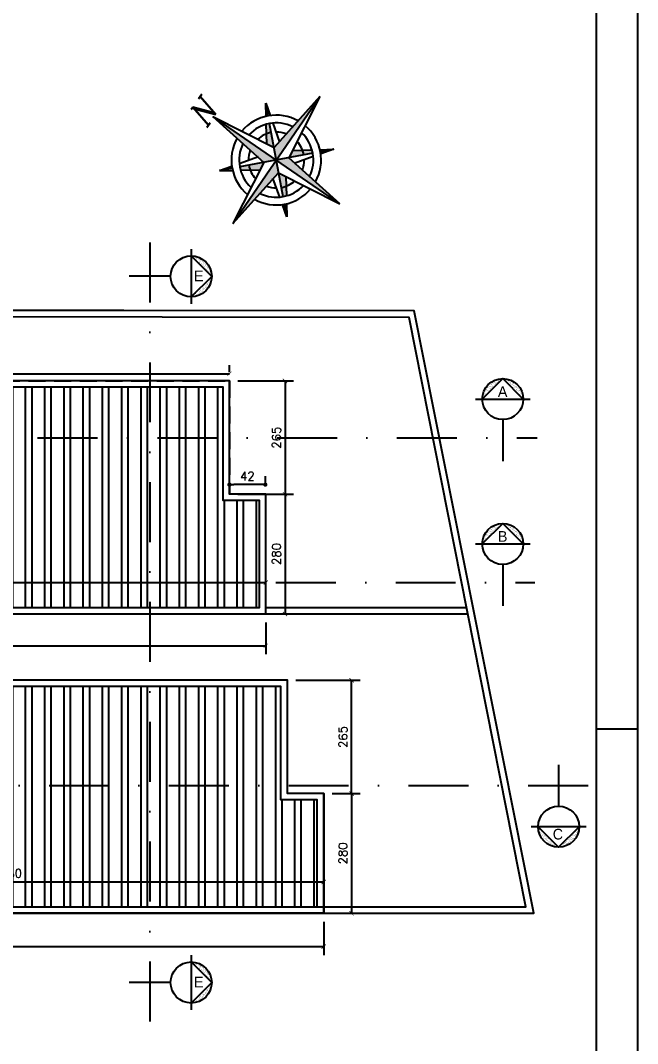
# Model space of a CAD drawing. Header units: inches. Extents: x 580771 to 672494, y 7715997 to 7829530.
# Drawn here: x 655865 to 656587, y 7726384 to 7727580 of the extents above; entities that cross this region are included whole.
import ezdxf

# ---------------------------------------------------------------- set-up
doc = ezdxf.new("R2010")
doc.units = ezdxf.units.IN
doc.header["$MEASUREMENT"] = 0
doc.header["$PDMODE"] = 2
for name, pattern in [('CONTINUO', [0]), ('DASHDOTX2', [2, 1, -0.5, 0, -0.5]), ('DASHED2', [0.375, 0.25, -0.125])]:
    doc.linetypes.add(name, pattern=pattern)
for name, color, linetype in [('04', 4, 'Continuous'), ('1-ARQ-A', 1, 'Continuous'), ('Layer1', 1, 'Continuous'), ('Layer8', 1, 'Continuous'), ('NIVEL', 2, 'Continuous'), ('NORTE', 3, 'Continuous'), ('P02', 2, 'Continuous'), ('P05', 5, 'Continuous'), ('SIMBOLOS', 2, 'Continuous')]:
    doc.layers.add(name, color=color, linetype=linetype)
doc.layers.add('ARQ-01', color=1, linetype='Continuous', lineweight=13)
doc.styles.add('PONTOS', font='italic.shx', dxfattribs={"height": 3})
doc.styles.add('R80E50', font='romans.shx', dxfattribs={"height": 10})
doc.dimstyles.new('ARQ50', dxfattribs={"dimscale": 50, "dimtxt": 10, "dimasz": 0.1, "dimexe": 0.2, "dimexo": 0.2, "dimgap": 0.1, "dimtad": 1, "dimdec": 0, "dimzin": 12, "dimdsep": 46, "dimtxsty": 'R80E50', "dimblk1": 'DOT', "dimblk2": 'DOT', "dimsah": 1, "dimcen": 0.4, "dimclrd": 15, "dimclre": 15, "dimclrt": 3, "dimadec": 0, "dimazin": 0, "dimtfac": 1, "dimtdec": 0, "dimtmove": 2, "dimatfit": 3, "dimldrblk": 'DOT', "dimfxl": 0.2, "dimtolj": 1, "dimtzin": 12, "dimarcsym": 0})
doc.dimstyles.new('ARQ50 esc100', dxfattribs={"dimscale": 50, "dimtxt": 10, "dimasz": 0.1, "dimexe": 0.2, "dimexo": 0.2, "dimgap": 0.1, "dimtad": 1, "dimdec": 0, "dimlfac": 2, "dimzin": 12, "dimdsep": 46, "dimtxsty": 'R80E50', "dimblk": 'ARCHTICK', "dimcen": 0.4, "dimclrd": 15, "dimclre": 15, "dimclrt": 3, "dimadec": 0, "dimazin": 0, "dimtfac": 1, "dimtdec": 0, "dimtmove": 2, "dimatfit": 3, "dimldrblk": 'ARCHTICK', "dimfxl": 0.2, "dimtolj": 1, "dimtzin": 12, "dimarcsym": 0})
pattern_1 = [(90, (-116.214, -41921.344), (-22.5, 0), []), (90, (-108.714, -41913.844), (-22.5, 0), [])]

# ---------------------------------------------------------------- blocks, each defined once
blk = doc.blocks.new('A0')
at = {"color": 0}
blk.add_lwpolyline([(2.5, 1), (2.5, 83.1), (117.9, 83.1), (117.9, 1)], close=True, dxfattribs=at)
at = {"layer": 'P02'}
blk.add_line((117.9, 29.7), (118.9, 29.7), dxfattribs=at)
blk.add_lwpolyline([(0, 0), (0, 84.1), (118.9, 84.1), (118.9, 0)], close=True, dxfattribs=at)
blk = doc.blocks.new('_ArchTick')
at = {"color": 0, "linetype": 'ByBlock', "const_width": 0.15}
blk.add_lwpolyline([(-0.5, -0.5), (0.5, 0.5)], dxfattribs=at)
blk = doc.blocks.new('*D47')
at = {"layer": 'Defpoints', "color": 0, "transparency": 16777216}
for p in [(656109.7, 7727166.6), (655237.2, 7727158.3), (656109.7, 7727158.3)]:
    blk.add_point(p, dxfattribs=at)
at = {"layer": 'NIVEL', "color": 15, "lineweight": -2, "transparency": 16777216}
for p, q in [((655237.2, 7727168.3), (655237.2, 7727176.6)), ((655237.2, 7727166.6), (656109.7, 7727166.6)), ((656109.7, 7727168.3), (656109.7, 7727176.6))]:
    blk.add_line(p, q, dxfattribs=at)
at = {"layer": 'NIVEL', "color": 15, "lineweight": -2, "transparency": 16777216, "xscale": 5, "yscale": 5, "zscale": 5, "rotation": 180}
blk.add_blockref('_ArchTick', (655237.2, 7727166.6), dxfattribs=at)
at = {"layer": 'NIVEL', "color": 15, "lineweight": -2, "transparency": 16777216, "xscale": 5, "yscale": 5, "zscale": 5}
blk.add_blockref('_ArchTick', (656109.7, 7727166.6), dxfattribs=at)
at = {"layer": 'NIVEL', "color": 3, "transparency": 16777216, "insert": (655673.5, 7727176.6), "char_height": 10, "attachment_point": 5, "style": 'R80E50'}
blk.add_mtext('\\A1;1745', dxfattribs=at)
blk = doc.blocks.new('*D49')
at = {"layer": 'Defpoints', "color": 0, "transparency": 16777216}
for p in [(656109.7, 7727158.3), (656109.7, 7727025.8), (656174.7, 7727025.8)]:
    blk.add_point(p, dxfattribs=at)
at = {"layer": 'NIVEL', "color": 15, "lineweight": -2, "transparency": 16777216}
for p, q in [((656119.7, 7727158.3), (656184.7, 7727158.3)), ((656174.7, 7727158.3), (656174.7, 7727025.8)), ((656119.7, 7727025.8), (656184.7, 7727025.8))]:
    blk.add_line(p, q, dxfattribs=at)
at = {"layer": 'NIVEL', "color": 15, "lineweight": -2, "transparency": 16777216, "xscale": 5, "yscale": 5, "zscale": 5}
for p, rotation in [((656174.7, 7727158.3), 90), ((656174.7, 7727025.8), 270)]:
    blk.add_blockref('_ArchTick', p, dxfattribs=dict(at, rotation=rotation))
at = {"layer": 'NIVEL', "color": 3, "transparency": 16777216, "insert": (656164.7, 7727092), "char_height": 10, "attachment_point": 5, "rotation": 90, "style": 'R80E50'}
blk.add_mtext('\\A1;265', dxfattribs=at)
blk = doc.blocks.new('*D50')
at = {"layer": 'Defpoints', "color": 0, "transparency": 16777216}
for p in [(656109.7, 7727025.8), (656152.2, 7726885.8), (656174.7, 7726885.8)]:
    blk.add_point(p, dxfattribs=at)
at = {"layer": 'NIVEL', "color": 15, "lineweight": -2, "transparency": 16777216}
for p, q in [((656119.7, 7727025.8), (656184.7, 7727025.8)), ((656174.7, 7727025.8), (656174.7, 7726885.8)), ((656162.2, 7726885.8), (656184.7, 7726885.8))]:
    blk.add_line(p, q, dxfattribs=at)
at = {"layer": 'NIVEL', "color": 15, "lineweight": -2, "transparency": 16777216, "xscale": 5, "yscale": 5, "zscale": 5}
for p, rotation in [((656174.7, 7727025.8), 90), ((656174.7, 7726885.8), 270)]:
    blk.add_blockref('_ArchTick', p, dxfattribs=dict(at, rotation=rotation))
at = {"layer": 'NIVEL', "color": 3, "transparency": 16777216, "insert": (656164.7, 7726955.8), "char_height": 10, "attachment_point": 5, "rotation": 90, "style": 'R80E50'}
blk.add_mtext('\\A1;280', dxfattribs=at)
blk = doc.blocks.new('*D51')
at = {"layer": 'Defpoints', "color": 0, "transparency": 16777216}
for p in [(654564.7, 7726885.8), (656152.2, 7726885.8), (656152.2, 7726848.6)]:
    blk.add_point(p, dxfattribs=at)
at = {"layer": 'NIVEL', "color": 15, "lineweight": -2, "transparency": 16777216}
for p, q in [((654564.7, 7726875.8), (654564.7, 7726838.6)), ((656152.2, 7726875.8), (656152.2, 7726838.6)), ((654564.7, 7726848.6), (656152.2, 7726848.6))]:
    blk.add_line(p, q, dxfattribs=at)
at = {"layer": 'NIVEL', "color": 15, "lineweight": -2, "transparency": 16777216, "xscale": 5, "yscale": 5, "zscale": 5, "rotation": 180}
blk.add_blockref('_ArchTick', (654564.7, 7726848.6), dxfattribs=at)
at = {"layer": 'NIVEL', "color": 15, "lineweight": -2, "transparency": 16777216, "xscale": 5, "yscale": 5, "zscale": 5}
blk.add_blockref('_ArchTick', (656152.2, 7726848.6), dxfattribs=at)
at = {"layer": 'NIVEL', "color": 3, "transparency": 16777216, "insert": (655358.5, 7726858.6), "char_height": 10, "attachment_point": 5, "style": 'R80E50'}
blk.add_mtext('\\A1;3175', dxfattribs=at)
blk = doc.blocks.new('*D1391')
at = {"layer": 'Defpoints', "color": 0, "transparency": 16777216}
for p in [(655412.2, 7726943.3), (656152.2, 7726922.6), (656152.2, 7726885.8)]:
    blk.add_point(p, dxfattribs=at)
at = {"layer": 'NIVEL', "color": 15, "lineweight": -2, "transparency": 16777216}
for p, q in [((655412.2, 7726933.3), (655412.2, 7726912.6)), ((656152.2, 7726895.8), (656152.2, 7726932.6)), ((655412.2, 7726922.6), (656152.2, 7726922.6))]:
    blk.add_line(p, q, dxfattribs=at)
at = {"layer": 'NIVEL', "color": 15, "lineweight": -2, "transparency": 16777216, "xscale": 5, "yscale": 5, "zscale": 5, "rotation": 180}
blk.add_blockref('_ArchTick', (655412.2, 7726922.6), dxfattribs=at)
at = {"layer": 'NIVEL', "color": 15, "lineweight": -2, "transparency": 16777216, "xscale": 5, "yscale": 5, "zscale": 5}
blk.add_blockref('_ArchTick', (656152.2, 7726922.6), dxfattribs=at)
at = {"layer": 'NIVEL', "color": 3, "transparency": 16777216, "insert": (655782.2, 7726932.6), "char_height": 10, "attachment_point": 5, "style": 'R80E50'}
blk.add_mtext('\\A1;1480', dxfattribs=at)
blk = doc.blocks.new('*D1394')
at = {"layer": 'Defpoints', "color": 0, "transparency": 16777216}
for p in [(655480, 7726593.3), (656220, 7726572.6), (656220, 7726535.8)]:
    blk.add_point(p, dxfattribs=at)
at = {"layer": 'NIVEL', "color": 15, "lineweight": -2, "transparency": 16777216}
for p, q in [((655480, 7726583.3), (655480, 7726562.6)), ((656220, 7726545.8), (656220, 7726582.6)), ((655480, 7726572.6), (656220, 7726572.6))]:
    blk.add_line(p, q, dxfattribs=at)
at = {"layer": 'NIVEL', "color": 15, "lineweight": -2, "transparency": 16777216, "xscale": 5, "yscale": 5, "zscale": 5, "rotation": 180}
blk.add_blockref('_ArchTick', (655480, 7726572.6), dxfattribs=at)
at = {"layer": 'NIVEL', "color": 15, "lineweight": -2, "transparency": 16777216, "xscale": 5, "yscale": 5, "zscale": 5}
blk.add_blockref('_ArchTick', (656220, 7726572.6), dxfattribs=at)
at = {"layer": 'NIVEL', "color": 3, "transparency": 16777216, "insert": (655850, 7726582.6), "char_height": 10, "attachment_point": 5, "style": 'R80E50'}
blk.add_mtext('\\A1;1480', dxfattribs=at)
blk = doc.blocks.new('*D57')
at = {"layer": 'Defpoints', "color": 0, "transparency": 16777216}
for p in [(656220, 7726675.8), (656220, 7726535.8), (656252.5, 7726535.8)]:
    blk.add_point(p, dxfattribs=at)
at = {"layer": 'NIVEL', "color": 15, "lineweight": -2, "transparency": 16777216}
for p, q in [((656230, 7726675.8), (656262.5, 7726675.8)), ((656252.5, 7726675.8), (656252.5, 7726535.8)), ((656230, 7726535.8), (656262.5, 7726535.8))]:
    blk.add_line(p, q, dxfattribs=at)
at = {"layer": 'NIVEL', "color": 15, "lineweight": -2, "transparency": 16777216, "xscale": 5, "yscale": 5, "zscale": 5}
for p, rotation in [((656252.5, 7726675.8), 90), ((656252.5, 7726535.8), 270)]:
    blk.add_blockref('_ArchTick', p, dxfattribs=dict(at, rotation=rotation))
at = {"layer": 'NIVEL', "color": 3, "transparency": 16777216, "insert": (656242.5, 7726605.8), "char_height": 10, "attachment_point": 5, "rotation": 90, "style": 'R80E50'}
blk.add_mtext('\\A1;280', dxfattribs=at)
blk = doc.blocks.new('*D58')
at = {"layer": 'Defpoints', "color": 0, "transparency": 16777216}
for p in [(656177.5, 7726808.3), (656252.5, 7726808.3), (656220, 7726675.8)]:
    blk.add_point(p, dxfattribs=at)
at = {"layer": 'NIVEL', "color": 15, "lineweight": -2, "transparency": 16777216}
for p, q in [((656187.5, 7726808.3), (656262.5, 7726808.3)), ((656252.5, 7726675.8), (656252.5, 7726808.3)), ((656230, 7726675.8), (656262.5, 7726675.8))]:
    blk.add_line(p, q, dxfattribs=at)
at = {"layer": 'NIVEL', "color": 15, "lineweight": -2, "transparency": 16777216, "xscale": 5, "yscale": 5, "zscale": 5}
for p, rotation in [((656252.5, 7726808.3), 90), ((656252.5, 7726675.8), 270)]:
    blk.add_blockref('_ArchTick', p, dxfattribs=dict(at, rotation=rotation))
at = {"layer": 'NIVEL', "color": 3, "transparency": 16777216, "insert": (656242.5, 7726742), "char_height": 10, "attachment_point": 5, "rotation": 90, "style": 'R80E50'}
blk.add_mtext('\\A1;265', dxfattribs=at)
blk = doc.blocks.new('*D59')
at = {"layer": 'Defpoints', "color": 0, "transparency": 16777216}
for p in [(654632.5, 7726535.8), (656220, 7726535.8), (656220, 7726497)]:
    blk.add_point(p, dxfattribs=at)
at = {"layer": 'NIVEL', "color": 15, "lineweight": -2, "transparency": 16777216}
for p, q in [((654632.5, 7726525.8), (654632.5, 7726487)), ((656220, 7726525.8), (656220, 7726487)), ((654632.5, 7726497), (656220, 7726497))]:
    blk.add_line(p, q, dxfattribs=at)
at = {"layer": 'NIVEL', "color": 15, "lineweight": -2, "transparency": 16777216, "xscale": 5, "yscale": 5, "zscale": 5, "rotation": 180}
blk.add_blockref('_ArchTick', (654632.5, 7726497), dxfattribs=at)
at = {"layer": 'NIVEL', "color": 15, "lineweight": -2, "transparency": 16777216, "xscale": 5, "yscale": 5, "zscale": 5}
blk.add_blockref('_ArchTick', (656220, 7726497), dxfattribs=at)
at = {"layer": 'NIVEL', "color": 3, "transparency": 16777216, "insert": (655426.2, 7726507), "char_height": 10, "attachment_point": 5, "style": 'R80E50'}
blk.add_mtext('\\A1;3175', dxfattribs=at)
blk = doc.blocks.new('*X22')
at = {"color": 0}
for p, q in [((2438.54, -1022.4), (2438.54, -1022.4)), ((2438.68, -1022.54), (2438.68, -1022.54)), ((2439.25, -1022.15), (2439.25, -1022.15)), ((2440.34, -1022.13), (2440.34, -1022.13)), ((2440.67, -1022.35), (2440.67, -1022.35)), ((2441.09, -1021.83), (2441.09, -1021.83)), ((2441.3, -1022.16), (2441.3, -1022.16)), ((2442.83, -1022.13), (2442.83, -1022.13)), ((2443.17, -1022.34), (2443.17, -1022.34)), ((2443.46, -1022.08), (2443.46, -1022.08)), ((2444.99, -1022.5), (2444.99, -1022.5)), ((2445.13, -1022.64), (2445.13, -1022.64)), ((2445.66, -1022.34), (2445.66, -1022.34)), ((2432.02, -1027.7), (2432.02, -1027.7)), ((2432.2, -1028.22), (2432.2, -1028.22)), ((2432.31, -1028.16), (2432.31, -1028.16)), ((2432.34, -1028.35), (2432.34, -1028.35)), ((2432.65, -1028.37), (2432.65, -1028.37)), ((2432.9, -1026.78), (2432.9, -1026.78)), ((2432.96, -1026.01), (2432.96, -1026.01)), ((2433.1, -1026.87), (2433.1, -1026.87)), ((2433.11, -1026.15), (2433.11, -1026.15)), ((2433.15, -1028.41), (2433.15, -1028.41)), ((2433.22, -1027.14), (2433.22, -1027.14)), ((2433.32, -1026.73), (2433.32, -1026.73)), ((2433.81, -1026.78), (2433.81, -1026.78)), ((2433.97, -1026.64), (2433.97, -1026.64)), ((2434.05, -1028.7), (2434.05, -1028.7)), ((2434.13, -1026.08), (2434.13, -1026.08)), ((2434.16, -1026.15), (2434.16, -1026.15)), ((2434.18, -1027.62), (2434.18, -1027.62)), ((2434.32, -1024.52), (2434.32, -1024.52)), ((2434.49, -1026.37), (2434.49, -1026.37)), ((2434.57, -1024.58), (2434.57, -1024.58)), ((2434.6, -1027.51), (2434.6, -1027.51)), ((2434.7, -1028.61), (2434.7, -1028.61)), ((2434.73, -1024.47), (2434.73, -1024.47)), ((2434.75, -1027.65), (2434.75, -1027.65)), ((2434.8, -1028.16), (2434.8, -1028.16)), ((2435.05, -1026.5), (2435.05, -1026.5)), ((2435.06, -1025.14), (2435.06, -1025.14)), ((2435.1, -1025.34), (2435.1, -1025.34)), ((2435.14, -1028.37), (2435.14, -1028.37)), ((2435.15, -1026.88), (2435.15, -1026.88)), ((2435.2, -1028.42), (2435.2, -1028.42)), ((2435.37, -1025.31), (2435.37, -1025.31)), ((2435.38, -1024.38), (2435.38, -1024.38)), ((2435.47, -1026.44), (2435.47, -1026.44)), ((2435.51, -1025.44), (2435.51, -1025.44)), ((2435.71, -1027.14), (2435.71, -1027.14)), ((2436, -1024.14), (2436, -1024.14)), ((2436.12, -1026.36), (2436.12, -1026.36)), ((2436.18, -1024.51), (2436.18, -1024.51)), ((2436.21, -1026.08), (2436.21, -1026.08)), ((2436.23, -1026.05), (2436.23, -1026.05)), ((2436.28, -1023.24), (2436.28, -1023.24)), ((2436.34, -1024.36), (2436.34, -1024.36)), ((2436.47, -1024.24), (2436.47, -1024.24)), ((2436.65, -1026.15), (2436.65, -1026.15)), ((2436.89, -1024.18), (2436.89, -1024.18)), ((2436.91, -1023.13), (2436.91, -1023.13)), ((2436.98, -1023.88), (2436.98, -1023.88)), ((2436.98, -1026.36), (2436.98, -1026.36)), ((2437.21, -1023.72), (2437.21, -1023.72)), ((2437.21, -1026.21), (2437.21, -1026.21)), ((2437.26, -1025.26), (2437.26, -1025.26)), ((2437.54, -1024.1), (2437.54, -1024.1)), ((2437.55, -1025.13), (2437.55, -1025.13)), ((2437.77, -1024.61), (2437.77, -1024.61)), ((2437.92, -1024.74), (2437.92, -1024.74)), ((2438.17, -1022.98), (2438.17, -1022.98)), ((2438.22, -1024.52), (2438.22, -1024.52)), ((2438.49, -1024.14), (2438.49, -1024.14)), ((2438.62, -1023.96), (2438.62, -1023.96)), ((2438.83, -1024.35), (2438.83, -1024.35)), ((2439.04, -1023.9), (2439.04, -1023.9)), ((2439.3, -1023.69), (2439.3, -1023.69)), ((2439.38, -1023.17), (2439.38, -1023.17)), ((2439.4, -1023.12), (2439.4, -1023.12)), ((2439.69, -1023.81), (2439.69, -1023.81)), ((2440.33, -1022.9), (2440.33, -1022.9)), ((2444, -1023.25), (2444, -1023.25)), ((2444.38, -1023.12), (2444.38, -1023.12)), ((2444.48, -1022.88), (2444.48, -1022.88)), ((2445.08, -1023.1), (2445.08, -1023.1)), ((2445.5, -1023.05), (2445.5, -1023.05)), ((2445.6, -1023.6), (2445.6, -1023.6)), ((2445.66, -1025.14), (2445.66, -1025.14)), ((2445.82, -1025.08), (2445.82, -1025.08)), ((2445.83, -1023.27), (2445.83, -1023.27)), ((2445.97, -1024.13), (2445.97, -1024.13)), ((2446.15, -1022.96), (2446.15, -1022.96)), ((2446.24, -1025.02), (2446.24, -1025.02)), ((2446.3, -1024.34), (2446.3, -1024.34)), ((2446.61, -1026.13), (2446.61, -1026.13)), ((2446.63, -1024), (2446.63, -1024)), ((2446.64, -1022.8), (2446.64, -1022.8)), ((2446.69, -1024.35), (2446.69, -1024.35)), ((2446.74, -1025.89), (2446.74, -1025.89)), ((2446.77, -1024.14), (2446.77, -1024.14)), ((2446.87, -1023.11), (2446.87, -1023.11)), ((2446.89, -1024.94), (2446.89, -1024.94)), ((2446.95, -1026.34), (2446.95, -1026.34)), ((2447.47, -1024.78), (2447.47, -1024.78)), ((2447.52, -1025.11), (2447.52, -1025.11)), ((2447.62, -1026.91), (2447.62, -1026.91)), ((2447.65, -1023.61), (2447.65, -1023.61)), ((2447.7, -1025.15), (2447.7, -1025.15)), ((2447.75, -1026.69), (2447.75, -1026.69)), ((2447.97, -1024.8), (2447.97, -1024.8)), ((2448.16, -1027.12), (2448.16, -1027.12)), ((2448.27, -1025.51), (2448.27, -1025.51)), ((2448.39, -1024.74), (2448.39, -1024.74)), ((2448.41, -1025.64), (2448.41, -1025.64)), ((2448.46, -1024.12), (2448.46, -1024.12)), ((2448.71, -1026.77), (2448.71, -1026.77)), ((2448.78, -1024.32), (2448.78, -1024.32)), ((2448.79, -1024.34), (2448.79, -1024.34)), ((2448.83, -1025.86), (2448.83, -1025.86)), ((2448.88, -1027.4), (2448.88, -1027.4)), ((2449.04, -1024.66), (2449.04, -1024.66)), ((2449.1, -1026.12), (2449.1, -1026.12)), ((2449.11, -1026.28), (2449.11, -1026.28)), ((2449.13, -1026.71), (2449.13, -1026.71)), ((2449.44, -1026.34), (2449.44, -1026.34)), ((2449.75, -1028.13), (2449.75, -1028.13)), ((2449.78, -1026.63), (2449.78, -1026.63)), ((2449.86, -1025.07), (2449.86, -1025.07)), ((2449.87, -1028.69), (2449.87, -1028.69)), ((2449.91, -1026.61), (2449.91, -1026.61)), ((2449.91, -1027.01), (2449.91, -1027.01)), ((2449.96, -1028.15), (2449.96, -1028.15)), ((2450.01, -1025.11), (2450.01, -1025.11)), ((2450.05, -1027.14), (2450.05, -1027.14)), ((2450.09, -1028.34), (2450.09, -1028.34)), ((2450.52, -1028.6), (2450.52, -1028.6)), ((2450.66, -1027.11), (2450.66, -1027.11)), ((2450.75, -1027.78), (2450.75, -1027.78)), ((2450.87, -1026.49), (2450.87, -1026.49)), ((2450.88, -1025.87), (2450.88, -1025.87)), ((2450.93, -1027.41), (2450.93, -1027.41)), ((2451.28, -1026.43), (2451.28, -1026.43)), ((2451.55, -1028.51), (2451.55, -1028.51)), ((2451.6, -1028.46), (2451.6, -1028.46)), ((2451.69, -1028.65), (2451.69, -1028.65)), ((2452.02, -1028.41), (2452.02, -1028.41)), ((2452.06, -1028.13), (2452.06, -1028.13)), ((2452.24, -1028.12), (2452.24, -1028.12)), ((2452.58, -1028.34), (2452.58, -1028.34)), ((2430.13, -1032.31), (2430.13, -1032.31)), ((2430.17, -1033.16), (2430.17, -1033.16)), ((2430.48, -1031.24), (2430.48, -1031.24)), ((2430.67, -1032.62), (2430.67, -1032.62)), ((2430.8, -1030.38), (2430.8, -1030.38)), ((2430.81, -1032.76), (2430.81, -1032.76)), ((2431.11, -1029.98), (2431.11, -1029.98)), ((2431.11, -1032.17), (2431.11, -1032.17)), ((2431.14, -1031.16), (2431.14, -1031.16)), ((2431.16, -1031.52), (2431.16, -1031.52)), ((2431.37, -1029.15), (2431.37, -1029.15)), ((2431.43, -1030.42), (2431.43, -1030.42)), ((2431.48, -1029.04), (2431.48, -1029.04)), ((2431.58, -1030.56), (2431.58, -1030.56)), ((2431.9, -1028.98), (2431.9, -1028.98)), ((2432.02, -1031.16), (2432.02, -1031.16)), ((2432.07, -1029.24), (2432.07, -1029.24)), ((2432.12, -1030.78), (2432.12, -1030.78)), ((2432.22, -1031.01), (2432.22, -1031.01)), ((2432.28, -1031.19), (2432.28, -1031.19)), ((2432.55, -1028.9), (2432.55, -1028.9)), ((2432.64, -1030.96), (2432.64, -1030.96)), ((2432.96, -1030.16), (2432.96, -1030.16)), ((2433.04, -1028.99), (2433.04, -1028.99)), ((2433.2, -1029.95), (2433.2, -1029.95)), ((2433.29, -1030.38), (2433.29, -1030.38)), ((2433.64, -1028.75), (2433.64, -1028.75)), ((2433.84, -1029.72), (2433.84, -1029.72)), ((2433.86, -1029.15), (2433.86, -1029.15)), ((2434.24, -1029.16), (2434.24, -1029.16)), ((2449.45, -1028.74), (2449.45, -1028.74)), ((2450.01, -1029.69), (2450.01, -1029.69)), ((2450.4, -1030.13), (2450.4, -1030.13)), ((2450.73, -1030.35), (2450.73, -1030.35)), ((2450.98, -1028.95), (2450.98, -1028.95)), ((2451.03, -1030.49), (2451.03, -1030.49)), ((2451.25, -1030.58), (2451.25, -1030.58)), ((2451.3, -1029.12), (2451.3, -1029.12)), ((2451.95, -1031.12), (2451.95, -1031.12)), ((2452.11, -1029.67), (2452.11, -1029.67)), ((2452.16, -1031.21), (2452.16, -1031.21)), ((2452.34, -1030.43), (2452.34, -1030.43)), ((2452.39, -1029.28), (2452.39, -1029.28)), ((2452.57, -1032.35), (2452.57, -1032.35)), ((2452.76, -1030.38), (2452.76, -1030.38)), ((2452.89, -1030.13), (2452.89, -1030.13)), ((2453.08, -1032.41), (2453.08, -1032.41)), ((2453.19, -1030.01), (2453.19, -1030.01)), ((2453.19, -1030.42), (2453.19, -1030.42)), ((2453.22, -1030.34), (2453.22, -1030.34)), ((2453.24, -1031.96), (2453.24, -1031.96)), ((2453.26, -1032.99), (2453.26, -1032.99)), ((2453.33, -1030.15), (2453.33, -1030.15)), ((2453.41, -1030.29), (2453.41, -1030.29)), ((2453.49, -1032.35), (2453.49, -1032.35)), ((2453.53, -1032.13), (2453.53, -1032.13)), ((2453.87, -1032.34), (2453.87, -1032.34))]:
    blk.add_line(p, q, dxfattribs=at)
blk = doc.blocks.new('EWFwe')
at = {"layer": 'NORTE', "linetype": 'CONTINUO'}
h = blk.add_hatch(color=1, dxfattribs=at)
h.paths.add_polyline_path([(144926.8, -49915.2), (145006.2, -49905.7), (145013.8, -49892.8)])
h.paths.add_polyline_path([(145026.8, -49900.4), (145013.9, -49892.8), (145036.4, -49979.9)])
h.paths.add_polyline_path([(145101.1, -49870.3), (145021.4, -49879.9), (145013.8, -49892.8)])
h.paths.add_polyline_path([(144991.5, -49805.6), (145001, -49885.1), (145013.9, -49892.8)])
h = blk.add_hatch(color=1, dxfattribs=at)
edge = h.paths.add_edge_path()
edge.add_ellipse((145013.9, -49892.7), major_axis=(-23.1, 23.1), ratio=1, start_angle=14.555, end_angle=24.6192)
edge.add_line((144983.2, -49881.3), (144992.2, -49888.7))
edge.add_line((144992.2, -49888.7), (145001, -49885.1))
edge.add_line((145001, -49885.1), (144985.7, -49876.1))
edge = h.paths.add_edge_path()
edge.add_ellipse((145013.9, -49892.7), major_axis=(-23.1, 23.1), ratio=1, start_angle=14.555, end_angle=24.6192, ccw=False)
edge.add_line((144985.7, -49876.1), (144976.5, -49870.6))
edge.add_ellipse((145013.9, -49892.8), major_axis=(30.8, 30.8), ratio=1, start_angle=104.4367, end_angle=109.6139)
edge.add_line((144974.6, -49874.1), (144983.2, -49881.3))
edge = h.paths.add_edge_path()
edge.add_line((144955.8, -49858.4), (144967.5, -49868.2))
edge.add_ellipse((145013.9, -49892.8), major_axis=(-37.1, 37.1), ratio=1, start_angle=14.4367, end_angle=17.1055, ccw=False)
edge.add_line((144968.7, -49866.1), (144955.8, -49858.4))
edge = h.paths.add_edge_path()
edge.add_line((145009.9, -49914.5), (145006.3, -49905.7))
edge.add_line((145006.3, -49905.7), (145006.2, -49905.7))
edge.add_line((145006.2, -49905.7), (144997.3, -49920.9))
edge.add_ellipse((145013.9, -49892.7), major_axis=(-23.1, 23.1), ratio=1, start_angle=104.494, end_angle=114.6594)
edge.add_line((145002.5, -49923.4), (145009.9, -49914.5))
edge = h.paths.add_edge_path()
edge.add_ellipse((145013.9, -49892.7), major_axis=(-23.1, 23.1), ratio=1, start_angle=104.494, end_angle=114.6594, ccw=False)
edge.add_line((144997.3, -49920.9), (144991.8, -49930.2))
edge.add_ellipse((145013.9, -49892.8), major_axis=(-30.8, 30.8), ratio=1, start_angle=104.4051, end_angle=109.6139)
edge.add_line((144995.3, -49932.1), (145002.5, -49923.4))
edge = h.paths.add_edge_path()
edge.add_ellipse((145013.9, -49892.8), major_axis=(-37.1, 37.1), ratio=1, start_angle=104.4203, end_angle=107.1055, ccw=False)
edge.add_line((144987.2, -49938), (144979.6, -49950.9))
edge.add_line((144979.6, -49950.9), (144989.4, -49939.2))
edge = h.paths.add_edge_path()
edge.add_line((145035.7, -49896.8), (145026.8, -49900.4))
edge.add_line((145026.8, -49900.4), (145042, -49909.4))
edge.add_ellipse((145013.9, -49892.7), major_axis=(-23.1, 23.1), ratio=1, start_angle=194.3184, end_angle=204.412)
edge.add_line((145044.5, -49904.2), (145035.7, -49896.8))
edge = h.paths.add_edge_path()
edge.add_ellipse((145013.9, -49892.7), major_axis=(-23.1, 23.1), ratio=1, start_angle=194.3184, end_angle=204.412, ccw=False)
edge.add_line((145042, -49909.4), (145051.4, -49914.9))
edge.add_ellipse((145013.9, -49892.8), major_axis=(-30.8, 30.8), ratio=1, start_angle=194.4367, end_angle=199.6139)
edge.add_line((145053.2, -49911.4), (145044.5, -49904.2))
edge = h.paths.add_edge_path()
edge.add_ellipse((145013.9, -49892.8), major_axis=(-37.1, 37.1), ratio=1, start_angle=194.4367, end_angle=197.1055, ccw=False)
edge.add_line((145059.1, -49919.5), (145072, -49927.1))
edge.add_line((145072, -49927.1), (145060.3, -49917.3))
edge = h.paths.add_edge_path()
edge.add_line((145018, -49871), (145021.5, -49879.8))
edge.add_line((145021.5, -49879.8), (145030.5, -49864.5))
edge.add_ellipse((145013.9, -49892.7), major_axis=(-23.1, 23.1), ratio=1, start_angle=-75.506, end_angle=-65.5019)
edge.add_line((145025.4, -49862), (145018, -49871))
edge = h.paths.add_edge_path()
edge.add_ellipse((145013.9, -49892.8), major_axis=(-30.8, 30.8), ratio=1, start_angle=-75.4171, end_angle=-70.2106)
edge.add_line((145032.4, -49853.4), (145025.4, -49862))
edge.add_ellipse((145013.9, -49892.7), major_axis=(-23.1, 23.1), ratio=1, start_angle=284.494, end_angle=294.4981, ccw=False)
edge.add_line((145030.5, -49864.5), (145035.9, -49855.2))
edge = h.paths.add_edge_path()
edge.add_line((145048.5, -49833.9), (145038.3, -49846.3))
edge.add_ellipse((145013.9, -49892.8), major_axis=(37.1, 37.1), ratio=1, start_angle=374.5676, end_angle=377.3058, ccw=False)
edge.add_line((145040.5, -49847.5), (145048.5, -49833.9))
at = {"layer": 'NORTE', "color": 1, "linetype": 'CONTINUO'}
for p, q in [((144991.5, -49805.6), (145021.5, -49879.8)), ((145036.4, -49979.9), (144991.5, -49805.6)), ((144991.5, -49805.6), (145001, -49885.1)), ((145038.3, -49846.3), (145048.5, -49833.9)), ((145048.5, -49833.9), (145040.5, -49847.5)), ((145048.5, -49833.9), (145042.7, -49848.8)), ((145035.9, -49855.2), (144991.8, -49930.2)), ((145018, -49871), (145032.4, -49853.4)), ((144968.7, -49866.1), (144955.8, -49858.4)), ((144967.5, -49868.2), (144955.8, -49858.4)), ((144955.8, -49858.4), (144970, -49864)), ((144978.6, -49867.4), (145000.6, -49876)), ((145039.3, -49857.5), (145030.7, -49879.5)), ((145101.1, -49870.3), (144926.8, -49915.2)), ((144992.2, -49888.7), (144974.6, -49874.1)), ((145051.4, -49914.9), (144976.5, -49870.6)), ((145101.1, -49870.3), (145021.5, -49879.8)), ((145026.8, -49900.4), (145101.1, -49870.3)), ((144926.8, -49915.2), (145001, -49885.1)), ((145036.4, -49979.9), (145026.8, -49900.4)), ((145035.7, -49896.8), (145053.2, -49911.4)), ((144926.8, -49915.2), (145006.3, -49905.7)), ((144988.5, -49928.1), (144997.1, -49906)), ((144995.3, -49932.1), (145009.9, -49914.5)), ((145006.3, -49905.7), (145036.4, -49979.9)), ((145049.2, -49918.2), (145027.2, -49909.6)), ((145072, -49927.1), (145057.8, -49921.5)), ((145072, -49927.1), (145059.1, -49919.5)), ((145060.3, -49917.3), (145072, -49927.1)), ((144979.6, -49950.9), (144985.1, -49936.7)), ((144987.2, -49938), (144979.6, -49950.9)), ((144979.6, -49950.9), (144989.4, -49939.2))]:
    blk.add_line(p, q, dxfattribs=at)
for centre, major_axis, start_param, end_param in [((145013.9, -49892.8), (-13, 50.9), 0.097351, 1.475765), ((145013.9, -49892.8), (-13.1, 50.8), -1.474117, -0.095704), ((145013.9, -49892.8), (-10.9, 42.1), 0.14445, 1.425827), ((145013.9, -49892.8), (-10.8, 42.1), -1.425953, -0.144576), ((145013.9, -49892.7), (-23.1, 23.1), -0.293932, 0.078566), ((145013.9, -49892.7), (-23.1, 23.1), -1.317829, -0.772929), ((145013.9, -49892.7), (-23.1, 23.1), 4.415767, 4.786643), ((145013.9, -49892.7), (-23.1, 23.1), 0.254032, 0.800558), ((145013.9, -49892.8), (-10.8, 42.1), 3.286602, 4.567979), ((145013.9, -49892.8), (-13.1, 50.8), 3.237477, 4.61589), ((145013.9, -49892.7), (-23.1, 23.1), 3.391496, 3.935936), ((145013.9, -49892.8), (-13.1, 50.8), 1.666395, 3.044809), ((145013.9, -49892.8), (-10.8, 42.1), 1.715502, 2.996879), ((145013.9, -49892.7), (-23.1, 23.1), 1.280388, 1.648662), ((145013.9, -49892.7), (-23.1, 23.1), 2.848491, 3.21514), ((145013.9, -49892.7), (-23.1, 23.1), 1.823764, 2.367834)]:
    blk.add_ellipse(centre, major_axis=major_axis, ratio=1, start_param=start_param, end_param=end_param, dxfattribs=at)
at = {"layer": 'NORTE', "color": 1, "linetype": 'CONTINUO', "style": 'PONTOS'}
blk.add_text('N', height=27, rotation=104.4367, dxfattribs=at).set_placement((144931.8, -49929.2))
blk = doc.blocks.new('_DOT')
at = {"color": 0, "linetype": 'ByBlock'}
blk.add_line((-0.5, 0), (-1, 0), dxfattribs=at)
at = {"color": 0, "linetype": 'ByBlock', "const_width": 0.5}
blk.add_lwpolyline([(-0.25, 0, 1), (0.25, 0, 1)], format="xyb", close=True, dxfattribs=at)
blk = doc.blocks.new('*D1671')
at = {"layer": 'Defpoints', "color": 0, "transparency": 16777216}
for p in [(656109.7, 7727037), (656109.7, 7727025.8), (656151.7, 7727025.8)]:
    blk.add_point(p, dxfattribs=at)
at = {"layer": 'NIVEL', "color": 15, "lineweight": -2, "transparency": 16777216}
for p, q in [((656109.7, 7727035.8), (656109.7, 7727047)), ((656151.7, 7727035.8), (656151.7, 7727047)), ((656146.7, 7727037), (656114.7, 7727037))]:
    blk.add_line(p, q, dxfattribs=at)
at = {"layer": 'NIVEL', "color": 15, "lineweight": -2, "transparency": 16777216, "xscale": 5, "yscale": 5, "zscale": 5, "rotation": 180}
blk.add_blockref('_DOT', (656109.7, 7727037), dxfattribs=at)
at = {"layer": 'NIVEL', "color": 15, "lineweight": -2, "transparency": 16777216, "xscale": 5, "yscale": 5, "zscale": 5}
blk.add_blockref('_DOT', (656151.7, 7727037), dxfattribs=at)
at = {"layer": 'NIVEL', "color": 3, "transparency": 16777216, "insert": (656130.7, 7727047), "char_height": 10, "attachment_point": 5, "style": 'R80E50'}
blk.add_mtext('\\A1;42', dxfattribs=at)

msp = doc.modelspace()

# ---------------------------------------------------------------- hatches: boundary and pattern name
at = {"layer": 'Layer8'}
h = msp.add_hatch(dxfattribs=at)
h.set_pattern_fill('ANSI32,_O', color=256, scale=60, angle=45)
h.set_pattern_definition(pattern_1)
h.paths.add_polyline_path([(656016.694, 7726893.299), (656016.694, 7726922.54), (655044.34, 7726922.54), (655044.34, 7726893.299)])
h.paths.add_polyline_path([(656144.706, 7726893.299), (656144.706, 7726922.54), (656016.694, 7726922.54), (656016.694, 7726893.299)])
h.paths.add_polyline_path([(656102.206, 7727018.299), (656102.206, 7727091.842), (656016.694, 7727091.842), (656016.694, 7726922.54), (656144.706, 7726922.54), (656144.706, 7727018.299)])
h.paths.add_polyline_path([(656016.694, 7727091.842), (656016.694, 7727150.799), (655244.706, 7727150.799), (655244.706, 7727118.299), (655412.206, 7727118.299), (655412.206, 7727091.842)])
h.paths.add_polyline_path([(656102.206, 7727091.842), (656102.206, 7727150.799), (656016.694, 7727150.799), (656016.694, 7727091.842)])
h.paths.add_polyline_path([(656016.694, 7727091.842), (655412.206, 7727091.842), (655412.206, 7726943.299), (655237.206, 7726943.299), (655237.206, 7727075.799), (655137.206, 7727075.799), (655137.206, 7727091.842), (655044.34, 7727091.842), (655044.34, 7726922.54), (656016.694, 7726922.54)])
h.paths.add_polyline_path([(655824.458, 7727037.839), (655758.022, 7727037.839), (655791.24, 7727060.65)], flags=16)
h.paths.add_polyline_path([(655137.206, 7727091.842), (655137.206, 7727143.299), (655044.34, 7727143.299), (655044.34, 7727091.842)])
h.paths.add_polyline_path([(654929.706, 7727143.299), (654929.706, 7727091.842), (655044.34, 7727091.842), (655044.34, 7727143.299)])
h.paths.add_polyline_path([(654929.706, 7727060.799), (654572.206, 7727060.799), (654572.206, 7726922.54), (655044.34, 7726922.54), (655044.34, 7727091.842), (654929.706, 7727091.842)])
h.paths.add_polyline_path([(654790.133, 7727006.839), (654723.697, 7727006.839), (654756.915, 7727029.65)], flags=16)
h.paths.add_polyline_path([(655044.34, 7726893.299), (655044.34, 7726922.54), (654572.206, 7726922.54), (654572.206, 7726893.299)])
h.paths.add_polyline_path([(655435.067, 7726899.907), (655435.067, 7726929.192), (655420.067, 7726929.192), (655420.067, 7726899.907)], flags=9)
h.paths.add_polyline_path([(655435.067, 7727127.704), (655435.067, 7727148.895), (655420.067, 7727148.895), (655420.067, 7727127.704)], flags=24)
h.paths.add_polyline_path([(655435.067, 7727015.442), (655435.067, 7727046.157), (655420.067, 7727046.157), (655420.067, 7727015.442)], flags=24)
h.paths.add_polyline_path([(655309.349, 7726925.149), (655340.064, 7726925.149), (655340.064, 7726940.149), (655309.349, 7726940.149)], flags=24)
h.paths.add_polyline_path([(655762.802, 7726925.149), (655801.611, 7726925.149), (655801.611, 7726940.149), (655762.802, 7726940.149)], flags=24)
h.paths.add_polyline_path([(655720.746, 7727014.167), (655869.054, 7727014.167), (655869.054, 7727027.847), (655720.746, 7727027.847)], flags=24)
h.paths.add_polyline_path([(655773.287, 7726995.553), (655817.801, 7726995.553), (655817.801, 7727009.233), (655773.287, 7727009.233)], flags=24)
h.paths.add_polyline_path([(654881.552, 7726925.149), (654920.361, 7726925.149), (654920.361, 7726940.149), (654881.552, 7726940.149)], flags=24)
h.paths.add_polyline_path([(654686.42, 7726983.167), (654834.729, 7726983.167), (654834.729, 7726996.847), (654686.42, 7726996.847)], flags=24)
h.paths.add_polyline_path([(654738.962, 7726964.553), (654783.476, 7726964.553), (654783.476, 7726978.233), (654738.962, 7726978.233)], flags=24)
h = msp.add_hatch(dxfattribs=at)
h.set_pattern_fill('ANSI32,_O', color=256, scale=60, angle=45)
h.set_pattern_definition(pattern_1)
h.paths.add_polyline_path([(656212.48, 7726543.299), (656212.48, 7726668.299), (656169.98, 7726668.299), (656169.98, 7726685.314), (656016.694, 7726685.314), (656016.694, 7726543.299)])
h.paths.add_polyline_path([(656169.98, 7726685.314), (656169.98, 7726800.799), (656016.694, 7726800.799), (656016.694, 7726685.314)])
h.paths.add_polyline_path([(656016.694, 7726685.314), (656016.694, 7726800.799), (655312.48, 7726800.799), (655312.48, 7726768.299), (655479.98, 7726768.299), (655479.98, 7726685.314)])
h.paths.add_polyline_path([(655824.458, 7726741.319), (655758.022, 7726741.319), (655791.24, 7726764.129)], flags=16)
h.paths.add_polyline_path([(655479.98, 7726685.314), (655479.98, 7726593.299), (655304.98, 7726593.299), (655304.98, 7726685.314), (655044.34, 7726685.314), (655044.34, 7726543.299), (656016.694, 7726543.299), (656016.694, 7726685.314)])
h.paths.add_polyline_path([(655204.98, 7726725.799), (655204.98, 7726793.299), (655044.34, 7726793.299), (655044.34, 7726685.314), (655304.98, 7726685.314), (655304.98, 7726725.799)])
h.paths.add_polyline_path([(654997.48, 7726710.799), (654639.98, 7726710.799), (654639.98, 7726685.314), (655044.34, 7726685.314), (655044.34, 7726793.299), (654997.48, 7726793.299)])
h.paths.add_polyline_path([(654639.98, 7726685.314), (654639.98, 7726543.299), (655044.34, 7726543.299), (655044.34, 7726685.314)])
h.paths.add_polyline_path([(654834.312, 7726640.145), (654767.876, 7726640.145), (654801.094, 7726662.955)], flags=16)
h.paths.add_polyline_path([(655435.067, 7726777.704), (655435.067, 7726798.895), (655420.067, 7726798.895), (655420.067, 7726777.704)], flags=24)
h.paths.add_polyline_path([(655720.746, 7726717.646), (655869.054, 7726717.646), (655869.054, 7726731.326), (655720.746, 7726731.326)], flags=24)
h.paths.add_polyline_path([(655773.287, 7726699.032), (655817.801, 7726699.032), (655817.801, 7726712.712), (655773.287, 7726712.712)], flags=24)
h.paths.add_polyline_path([(655435.067, 7726549.907), (655435.067, 7726579.192), (655420.067, 7726579.192), (655420.067, 7726549.907)], flags=24)
h.paths.add_polyline_path([(655377.123, 7726575.149), (655407.837, 7726575.149), (655407.837, 7726590.149), (655377.123, 7726590.149)], flags=24)
h.paths.add_polyline_path([(655830.575, 7726575.149), (655869.385, 7726575.149), (655869.385, 7726590.149), (655830.575, 7726590.149)], flags=24)
h.paths.add_polyline_path([(654949.325, 7726575.149), (654988.135, 7726575.149), (654988.135, 7726590.149), (654949.325, 7726590.149)], flags=24)
h.paths.add_polyline_path([(654730.599, 7726616.472), (654878.908, 7726616.472), (654878.908, 7726630.152), (654730.599, 7726630.152)], flags=24)
h.paths.add_polyline_path([(654783.141, 7726597.858), (654827.655, 7726597.858), (654827.655, 7726611.538), (654783.141, 7726611.538)], flags=24)

# ---------------------------------------------------------------- linework, layer by layer
at = {"layer": '04', "linetype": 'DASHDOTX2', "ltscale": 70}
for p, q in [((656016.694, 7727320.081), (656016.694, 7726406.225)), ((653783.863, 7727091.842), (656469.701, 7727091.842)), ((653782.462, 7726922.54), (656467.074, 7726922.54)), ((653797.329, 7726685.314), (656530.741, 7726685.314))]:
    msp.add_line(p, q, dxfattribs=at)
at = {"layer": 'Layer1', "linetype": 'DASHED2', "ltscale": 80}
for p, q in [((655244.706, 7727158.299), (656109.706, 7727158.299)), ((656109.706, 7727158.299), (656109.706, 7727025.799))]:
    msp.add_line(p, q, dxfattribs=at)
at = {"layer": 'NIVEL'}
for p, q in [((656325.966, 7727240.091), (653841.232, 7727243.052)), ((656465.651, 7726535.799), (656325.966, 7727240.091)), ((656465.651, 7726535.799), (656325.966, 7727240.091)), ((656219.98, 7726535.799), (656465.651, 7726535.799)), ((656219.98, 7726535.799), (656465.651, 7726535.799))]:
    msp.add_line(p, q, dxfattribs=at)
msp.add_lwpolyline([(654289.124, 7727242.518), (654394.233, 7726535.799), (656465.651, 7726535.799), (656325.966, 7727240.091), (654289.124, 7727242.518)], dxfattribs=at)
msp.add_lwpolyline([(654297.823, 7727235.008), (654400.7, 7726543.299), (656456.517, 7726543.299), (656319.806, 7727232.598)], close=True, dxfattribs=at)
at = {"layer": 'P02'}
for p, q in [((656152.206, 7726893.299), (656387.1, 7726893.299)), ((656152.206, 7726885.799), (656388.588, 7726885.799))]:
    msp.add_line(p, q, dxfattribs=at)
at = {"layer": 'P05'}
for p, q in [((656219.98, 7726675.799), (656219.98, 7726535.799)), ((656219.98, 7726535.799), (654632.48, 7726535.799))]:
    msp.add_line(p, q, dxfattribs=at)
for points in [[(656152.206, 7726885.799), (656152.206, 7727025.799), (656109.706, 7727025.799), (656109.706, 7727158.299), (655244.706, 7727158.299), (655237.206, 7727158.299), (655237.206, 7727118.299)], [(655237.206, 7727083.299), (655144.706, 7727083.299), (655144.706, 7727150.799), (654922.206, 7727150.799), (654922.206, 7727068.299), (654564.706, 7727068.299), (654564.706, 7726885.799), (656152.206, 7726885.799)], [(655237.206, 7727075.799), (655137.206, 7727075.799), (655137.206, 7727143.299), (654929.706, 7727143.299), (654929.706, 7727060.799), (654572.206, 7727060.799), (654572.206, 7726893.299), (656144.706, 7726893.299), (656144.706, 7727018.299), (656102.206, 7727018.299), (656102.206, 7727150.799), (655244.706, 7727150.799), (655244.706, 7727118.299)], [(656219.98, 7726535.799), (656219.98, 7726675.799), (656177.48, 7726675.799), (656177.48, 7726808.299), (655312.48, 7726808.299), (655304.98, 7726808.299), (655304.98, 7726768.299)], [(655304.98, 7726733.299), (655212.48, 7726733.299), (655212.48, 7726800.799), (654989.98, 7726800.799), (654989.98, 7726718.299), (654632.48, 7726718.299), (654632.48, 7726535.799), (656219.98, 7726535.799)], [(655304.98, 7726725.799), (655204.98, 7726725.799), (655204.98, 7726793.299), (654997.48, 7726793.299), (654997.48, 7726710.799), (654639.98, 7726710.799), (654639.98, 7726543.299), (656212.48, 7726543.299), (656212.48, 7726668.299), (656169.98, 7726668.299), (656169.98, 7726800.799), (655312.48, 7726800.799), (655312.48, 7726768.299)]]:
    msp.add_lwpolyline(points, dxfattribs=at)
at = {"layer": 'SIMBOLOS', "color": 1}
for p, q in [((656064.963, 7727312.47), (656064.963, 7727248.47)), ((656088.963, 7727280.47), (656064.963, 7727304.47)), ((656064.963, 7727256.47), (656088.963, 7727280.47)), ((656429.406, 7727160.959), (656405.406, 7727136.959)), ((656453.406, 7727136.959), (656429.406, 7727160.959)), ((656397.406, 7727136.959), (656461.406, 7727136.959)), ((656429.406, 7726991.657), (656405.406, 7726967.657)), ((656453.406, 7726967.657), (656429.406, 7726991.657)), ((656397.406, 7726967.657), (656461.406, 7726967.657)), ((656526.76, 7726637.045), (656462.76, 7726637.045)), ((656470.76, 7726637.045), (656494.76, 7726613.045)), ((656494.76, 7726613.045), (656518.76, 7726637.045)), ((656064.963, 7726486.877), (656064.963, 7726422.877)), ((656088.963, 7726454.877), (656064.963, 7726478.877)), ((656064.963, 7726430.877), (656088.963, 7726454.877))]:
    msp.add_line(p, q, dxfattribs=at)
at = {"layer": 'SIMBOLOS', "color": 4}
for p, q in [((656040.964, 7727280.593), (655992.423, 7727280.593)), ((656429.282, 7727112.959), (656429.282, 7727064.419)), ((656429.282, 7726943.657), (656429.282, 7726895.117)), ((656494.883, 7726661.044), (656494.883, 7726709.584)), ((656040.964, 7726455), (655992.423, 7726455))]:
    msp.add_line(p, q, dxfattribs=at)
at = {"layer": 'SIMBOLOS', "color": 1}
for centre in [(656064.963, 7727280.47), (656429.406, 7727136.959), (656429.406, 7726967.657), (656494.76, 7726637.045), (656064.963, 7726454.877)]:
    msp.add_circle(centre, 24, dxfattribs=at)

# ---------------------------------------------------------------- block references
at = {"xscale": 48.51000000000931, "yscale": 48.51000000000931, "zscale": 48.51000000000931}
msp.add_blockref('A0', (650819.194, 7725310.562), dxfattribs=at)
at = {"layer": 'ARQ-01', "rotation": 311.0537697985628}
msp.add_blockref('EWFwe', (598548.015, 7869538.452), dxfattribs=at)
at = {"layer": 'SIMBOLOS', "color": 1, "xscale": 2, "yscale": 2, "zscale": 2}
for p, rotation in [((658132.465, 7732164.39), 270), ((661378.68, 7724569.543), 180), ((658132.465, 7731338.797), 270)]:
    msp.add_blockref('*X22', p, dxfattribs=dict(at, rotation=rotation))
for p in [(651545.486, 7729204.46), (651545.486, 7729035.158)]:
    msp.add_blockref('*X22', p, dxfattribs=at)

# ---------------------------------------------------------------- texts
at = {"layer": '1-ARQ-A', "color": 3, "char_height": 12.5, "width": 273.40311, "attachment_point": 9}
for s, insert in [('{\\fStylus BT|b0|i0|c0|p34;E}', (656079.39, 7727274.771)), ('{\\fStylus BT|b0|i0|c0|p34;A}', (656434.838, 7727139.478)), ('{\\fStylus BT|b0|i0|c0|p34;B}', (656434.838, 7726970.176)), ('{\\fStylus BT|b0|i0|c0|p34;C}', (656499.897, 7726621.915)), ('{\\fStylus BT|b0|i0|c0|p34;E}', (656079.39, 7726449.178))]:
    msp.add_mtext(s, dxfattribs=dict(at, insert=insert))

# ---------------------------------------------------------------- dimensions: what is measured, and where the dimension line sits
at = {"layer": 'NIVEL'}
for base, p1, p2, dimstyle, picture, middle in [((656109.706, 7727166.644), (655237.206, 7727158.299), (656109.706, 7727158.299), 'ARQ50 esc100', '*D47', (655673.456, 7727176.644)), ((656109.706, 7727037.036), (656151.706, 7727025.799), (656109.706, 7727025.799), 'ARQ50', '*D1671', (656130.706, 7727047.036)), ((656152.206, 7726922.649), (655412.206, 7726943.299), (656152.206, 7726885.799), 'ARQ50 esc100', '*D1391', (655782.206, 7726932.649)), ((656152.206, 7726848.611), (654564.706, 7726885.799), (656152.206, 7726885.799), 'ARQ50 esc100', '*D51', (655358.456, 7726858.611)), ((656219.98, 7726572.649), (655479.98, 7726593.299), (656219.98, 7726535.799), 'ARQ50 esc100', '*D1394', (655849.98, 7726582.649)), ((656219.98, 7726496.983), (654632.48, 7726535.799), (656219.98, 7726535.799), 'ARQ50 esc100', '*D59', (655426.23, 7726506.983))]:
    dim = msp.add_linear_dim(base=base, p1=p1, p2=p2, dimstyle=dimstyle, dxfattribs=at)
    dim.commit()
    dim.dimension.update_dxf_attribs({"geometry": picture, "text_midpoint": middle})
dim = msp.add_aligned_dim(p1=(656109.706, 7727158.299), p2=(656109.706, 7727025.799), distance=65.032, dimstyle='ARQ50 esc100', dxfattribs=at)
dim.commit()
dim.dimension.update_dxf_attribs({"geometry": '*D49', "text_midpoint": (656164.739, 7727092.049)})
for base, p1, p2, picture, middle in [((656174.739, 7726885.799), (656109.706, 7727025.799), (656152.206, 7726885.799), '*D50', (656164.739, 7726955.799)), ((656252.487, 7726808.299), (656219.98, 7726675.799), (656177.48, 7726808.299), '*D58', (656242.487, 7726742.049)), ((656252.487, 7726535.799), (656219.98, 7726675.799), (656219.98, 7726535.799), '*D57', (656242.487, 7726605.799))]:
    dim = msp.add_linear_dim(base=base, p1=p1, p2=p2, angle=90, dimstyle='ARQ50 esc100', dxfattribs=at)
    dim.commit()
    dim.dimension.update_dxf_attribs({"geometry": picture, "text_midpoint": middle})

doc.saveas('drawing.dxf')
